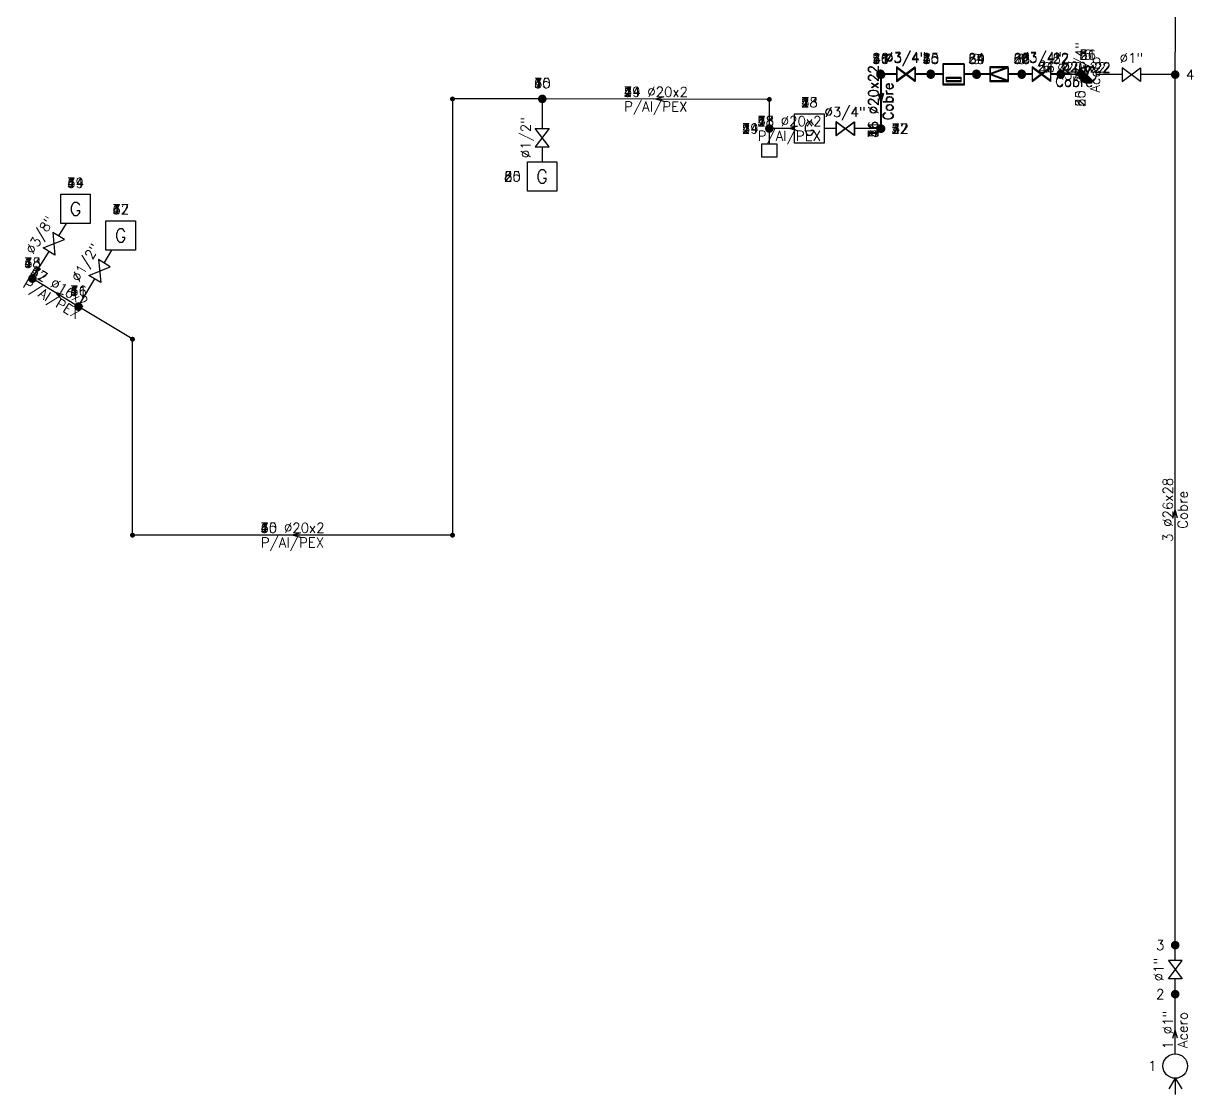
# Model space of a CAD drawing. Extents: x 16.3 to 23.5, y 1.5 to 14.1.
# Drawn here: x 16.34 to 23.51, y 1.48 to 8.04 of the extents above; entities that cross this region are included whole.
import ezdxf
from ezdxf.enums import TextEntityAlignment as Align

# ---------------------------------------------------------------- set-up
doc = ezdxf.new("R2010")
doc.units = 0
doc.header["$LTSCALE"] = 0.5
doc.header["$MEASUREMENT"] = 0
doc.layers.get('0').update_dxf_attribs({"linetype": 'CONTINUOUS'})
for name, color, linetype in [('TEXTO_NUDOS', 7, 'CONTINUOUS'), ('TEXTO_RAMAS', 7, 'CONTINUOUS'), ('UNIFILAR', 7, 'CONTINUOUS')]:
    doc.layers.add(name, color=color, linetype=linetype)
doc.styles.add('ROMANS', font='Romans', dxfattribs={"height": 2.5})

# ---------------------------------------------------------------- blocks, each defined once
blk = doc.blocks.new('CONEXION_PLANTAS_GAS')
at = {"color": 0, "linetype": 'Continuous'}
blk.add_circle((-0.004736, -0.005671), 1.5, dxfattribs=at)
for points in [[(-1.499779, 0.11617), (-1.504474, -0.033694), (0.363297, -1.459821), (0.216286, -1.489298)], [(-1.480147, 0.264817), (-1.499779, 0.11617), (0.506632, -1.415814), (0.363297, -1.459821)], [(-1.445772, 0.410761), (-1.480147, 0.264817), (0.644856, -1.357718), (0.506632, -1.415814)], [(-1.396999, 0.552544), (-1.445772, 0.410761), (0.77659, -1.286112), (0.644856, -1.357718)], [(-1.334315, 0.688749), (-1.396999, 0.552544), (0.900518, -1.201713), (0.77659, -1.286112)], [(-1.258346, 0.818016), (-1.334315, 0.688749), (1.0154, -1.105363), (0.900518, -1.201713)], [(-1.169852, 0.939054), (-1.258346, 0.818016), (1.047775, -1.074419), (1.0154, -1.105363)], [(-1.069716, 1.050651), (-1.169852, 0.939054), (-0.004736, -0.005671), (1.047775, -1.074419)], [(-1.504474, -0.033694), (-1.494184, -0.183278), (0.216286, -1.489298), (0.067066, -1.503952)], [(-1.494184, -0.183278), (-1.469012, -0.331087), (0.067066, -1.503952), (-0.082871, -1.503635)], [(-1.469012, -0.331087), (-1.429209, -0.475645), (-0.082871, -1.503635), (-0.232027, -1.488351)], [(-1.429209, -0.475645), (-1.375174, -0.615507), (-0.232027, -1.488351), (-0.378913, -1.458252)], [(-1.375174, -0.615507), (-1.307445, -0.749276), (-0.378913, -1.458252), (-0.52206, -1.41364)], [(-1.307445, -0.749276), (-1.226701, -0.875615), (-0.52206, -1.41364), (-0.660037, -1.35496)], [(-1.226701, -0.875615), (-1.133746, -0.993262), (-0.660037, -1.35496), (-0.791468, -1.282798)], [(-1.133746, -0.993262), (-1.029511, -1.101041), (-0.791468, -1.282798), (-0.915037, -1.197876)]]:
    blk.add_solid(points, dxfattribs=at)
blk = doc.blocks.new('CONEXION_RED_GAS')
at = {"color": 0, "linetype": 'Continuous'}
for q in [(-3.5, 0), (-2.8, 0.8), (-2.8, -0.8)]:
    blk.add_line((-1.5, 0), q, dxfattribs=at)
blk.add_circle((0, 0), 1.5, dxfattribs=at)
blk = doc.blocks.new('NUDO_DERIVACION_GAS')
at = {"color": 0, "linetype": 'Continuous'}
for points in [[(-0.742494, 0.10584), (-0.749351, 0.031185), (-0.748721, -0.043781), (-0.749351, 0.031185)], [(-0.728219, 0.179437), (-0.742494, 0.10584), (-0.74061, -0.118309), (-0.748721, -0.043781)], [(-0.706667, 0.251241), (-0.728219, 0.179437), (-0.725099, -0.191656), (-0.74061, -0.118309)], [(-0.678054, 0.320535), (-0.706667, 0.251241), (-0.702343, -0.263087), (-0.725099, -0.191656)], [(-0.642667, 0.386626), (-0.678054, 0.320535), (-0.672569, -0.33189), (-0.702343, -0.263087)], [(-0.600858, 0.448854), (-0.642667, 0.386626), (-0.636075, -0.397377), (-0.672569, -0.33189)], [(-0.553045, 0.506597), (-0.600858, 0.448854), (-0.593226, -0.458893), (-0.636075, -0.397377)], [(-0.499707, 0.559279), (-0.553045, 0.506597), (-0.544449, -0.515825), (-0.593226, -0.458893)], [(-0.441376, 0.606372), (-0.499707, 0.559279), (-0.490233, -0.567602), (-0.544449, -0.515825)], [(-0.378635, 0.647407), (-0.441376, 0.606372), (-0.431118, -0.613708), (-0.490233, -0.567602)], [(-0.31211, 0.681973), (-0.378635, 0.647407), (-0.367696, -0.653682), (-0.431118, -0.613708)], [(-0.242467, 0.709725), (-0.31211, 0.681973), (-0.300599, -0.687124), (-0.367696, -0.653682)], [(-0.170402, 0.730386), (-0.242467, 0.709725), (-0.2305, -0.713702), (-0.300599, -0.687124)], [(-0.096633, 0.743749), (-0.170402, 0.730386), (-0.158097, -0.733148), (-0.2305, -0.713702)], [(-0.0219, 0.74968), (-0.096633, 0.743749), (-0.084114, -0.745268), (-0.158097, -0.733148)], [(0.053053, 0.748121), (-0.0219, 0.74968), (-0.009291, -0.749942), (-0.084114, -0.745268)], [(0.127475, 0.739087), (0.053053, 0.748121), (0.065624, -0.747123), (-0.009291, -0.749942)], [(0.200624, 0.722669), (0.127475, 0.739087), (0.139884, -0.736839), (0.065624, -0.747123)], [(0.271768, 0.699029), (0.200624, 0.722669), (0.212747, -0.719193), (0.139884, -0.736839)], [(0.340197, 0.668406), (0.271768, 0.699029), (0.283483, -0.694361), (0.212747, -0.719193)], [(0.405227, 0.631103), (0.340197, 0.668406), (0.351388, -0.662591), (0.283483, -0.694361)], [(0.466207, 0.587495), (0.405227, 0.631103), (0.415781, -0.624201), (0.351388, -0.662591)], [(0.52253, 0.538017), (0.466207, 0.587495), (0.47602, -0.579573), (0.415781, -0.624201)], [(0.573632, 0.483163), (0.52253, 0.538017), (0.531502, -0.529155), (0.47602, -0.579573)], [(0.619002, 0.423482), (0.573632, 0.483163), (0.581674, -0.47345), (0.531502, -0.529155)], [(0.658187, 0.359569), (0.619002, 0.423482), (0.626035, -0.413014), (0.581674, -0.47345)], [(0.690796, 0.292064), (0.658187, 0.359569), (0.66414, -0.348452), (0.626035, -0.413014)], [(0.716502, 0.22164), (0.690796, 0.292064), (0.695609, -0.280407), (0.66414, -0.348452)], [(0.73505, 0.149002), (0.716502, 0.22164), (0.720128, -0.209562), (0.695609, -0.280407)], [(0.746253, 0.074875), (0.73505, 0.149002), (0.737451, -0.136622), (0.720128, -0.209562)], [(0.75, 0), (0.746253, 0.074875), (0.747407, -0.062317), (0.737451, -0.136622)]]:
    blk.add_solid(points, dxfattribs=at)
blk = doc.blocks.new('LLAVE_PASO_GAS')
at = {"color": 0, "linetype": 'Continuous'}
for p, q in [((-1.5, 1.125), (1.5, -1.125)), ((1.5, 1.125), (-1.5, -1.125)), ((-1.5, -1.125), (-1.5, 1.125)), ((1.5, -1.125), (1.5, 1.125))]:
    blk.add_line(p, q, dxfattribs=at)
blk = doc.blocks.new('APARATO_GAS')
at = {"color": 0, "linetype": 'Continuous'}
for p, q in [((-1.125, 1.125), (1.125, 1.125)), ((-1.125, -1.125), (-1.125, 1.125)), ((1.125, 1.125), (1.125, -1.125)), ((1.125, -1.125), (-1.125, -1.125))]:
    blk.add_line(p, q, dxfattribs=at)
at = {"color": 0, "linetype": 'Continuous', "style": 'ROMANS'}
blk.add_text('G', height=1, dxfattribs=at).set_placement((0, -0.5), align=Align.CENTER)
blk = doc.blocks.new('NUDO_PASO_GAS')
at = {"color": 0, "linetype": 'Continuous'}
for points in [[(-0.742494, 0.10584), (-0.749351, 0.031185), (-0.748721, -0.043781), (-0.749351, 0.031185)], [(-0.728219, 0.179437), (-0.742494, 0.10584), (-0.74061, -0.118309), (-0.748721, -0.043781)], [(-0.706667, 0.251241), (-0.728219, 0.179437), (-0.725099, -0.191656), (-0.74061, -0.118309)], [(-0.678054, 0.320535), (-0.706667, 0.251241), (-0.702343, -0.263087), (-0.725099, -0.191656)], [(-0.642667, 0.386626), (-0.678054, 0.320535), (-0.672569, -0.33189), (-0.702343, -0.263087)], [(-0.600858, 0.448854), (-0.642667, 0.386626), (-0.636075, -0.397377), (-0.672569, -0.33189)], [(-0.553045, 0.506597), (-0.600858, 0.448854), (-0.593226, -0.458893), (-0.636075, -0.397377)], [(-0.499707, 0.559279), (-0.553045, 0.506597), (-0.544449, -0.515825), (-0.593226, -0.458893)], [(-0.441376, 0.606372), (-0.499707, 0.559279), (-0.490233, -0.567602), (-0.544449, -0.515825)], [(-0.378635, 0.647407), (-0.441376, 0.606372), (-0.431118, -0.613708), (-0.490233, -0.567602)], [(-0.31211, 0.681973), (-0.378635, 0.647407), (-0.367696, -0.653682), (-0.431118, -0.613708)], [(-0.242467, 0.709725), (-0.31211, 0.681973), (-0.300599, -0.687124), (-0.367696, -0.653682)], [(-0.170402, 0.730386), (-0.242467, 0.709725), (-0.2305, -0.713702), (-0.300599, -0.687124)], [(-0.096633, 0.743749), (-0.170402, 0.730386), (-0.158097, -0.733148), (-0.2305, -0.713702)], [(-0.0219, 0.74968), (-0.096633, 0.743749), (-0.084114, -0.745268), (-0.158097, -0.733148)], [(0.053053, 0.748121), (-0.0219, 0.74968), (-0.009291, -0.749942), (-0.084114, -0.745268)], [(0.127475, 0.739087), (0.053053, 0.748121), (0.065624, -0.747123), (-0.009291, -0.749942)], [(0.200624, 0.722669), (0.127475, 0.739087), (0.139884, -0.736839), (0.065624, -0.747123)], [(0.271768, 0.699029), (0.200624, 0.722669), (0.212747, -0.719193), (0.139884, -0.736839)], [(0.340197, 0.668406), (0.271768, 0.699029), (0.283483, -0.694361), (0.212747, -0.719193)], [(0.405227, 0.631103), (0.340197, 0.668406), (0.351388, -0.662591), (0.283483, -0.694361)], [(0.466207, 0.587495), (0.405227, 0.631103), (0.415781, -0.624201), (0.351388, -0.662591)], [(0.52253, 0.538017), (0.466207, 0.587495), (0.47602, -0.579573), (0.415781, -0.624201)], [(0.573632, 0.483163), (0.52253, 0.538017), (0.531502, -0.529155), (0.47602, -0.579573)], [(0.619002, 0.423482), (0.573632, 0.483163), (0.581674, -0.47345), (0.531502, -0.529155)], [(0.658187, 0.359569), (0.619002, 0.423482), (0.626035, -0.413014), (0.581674, -0.47345)], [(0.690796, 0.292064), (0.658187, 0.359569), (0.66414, -0.348452), (0.626035, -0.413014)], [(0.716502, 0.22164), (0.690796, 0.292064), (0.695609, -0.280407), (0.66414, -0.348452)], [(0.73505, 0.149002), (0.716502, 0.22164), (0.720128, -0.209562), (0.695609, -0.280407)], [(0.746253, 0.074875), (0.73505, 0.149002), (0.737451, -0.136622), (0.720128, -0.209562)], [(0.75, 0), (0.746253, 0.074875), (0.747407, -0.062317), (0.737451, -0.136622)]]:
    blk.add_solid(points, dxfattribs=at)
blk = doc.blocks.new('TOMA_PRESION_GAS')
at = {"color": 0, "linetype": 'Continuous'}
for p, q in [((-0.046683, 0.093739), (-0.046683, 0.17616)), ((-0.046683, 0.17616), (0.046683, 0.17616)), ((0.046683, 0.17616), (0.046683, 0.093739)), ((0.046683, 0.093739), (-0.046683, 0.093739)), ((0, 0.093739), (0, 0.0262))]:
    blk.add_line(p, q, dxfattribs=at)
for points in [[(-0.025977, 0.003703), (-0.026217, 0.001091), (-0.026195, -0.001532), (-0.026217, 0.001091)], [(-0.025477, 0.006278), (-0.025977, 0.003703), (-0.025911, -0.004139), (-0.026195, -0.001532)], [(-0.024723, 0.00879), (-0.025477, 0.006278), (-0.025368, -0.006705), (-0.025911, -0.004139)], [(-0.023722, 0.011214), (-0.024723, 0.00879), (-0.024572, -0.009204), (-0.025368, -0.006705)], [(-0.022484, 0.013526), (-0.023722, 0.011214), (-0.02353, -0.011611), (-0.024572, -0.009204)], [(-0.021021, 0.015704), (-0.022484, 0.013526), (-0.022254, -0.013903), (-0.02353, -0.011611)], [(-0.019349, 0.017724), (-0.021021, 0.015704), (-0.020754, -0.016055), (-0.022254, -0.013903)], [(-0.017483, 0.019567), (-0.019349, 0.017724), (-0.019048, -0.018047), (-0.020754, -0.016055)], [(-0.015442, 0.021214), (-0.017483, 0.019567), (-0.017151, -0.019858), (-0.019048, -0.018047)], [(-0.013247, 0.02265), (-0.015442, 0.021214), (-0.015083, -0.021471), (-0.017151, -0.019858)], [(-0.010919, 0.023859), (-0.013247, 0.02265), (-0.012864, -0.02287), (-0.015083, -0.021471)], [(-0.008483, 0.02483), (-0.010919, 0.023859), (-0.010517, -0.02404), (-0.012864, -0.02287)], [(-0.005962, 0.025553), (-0.008483, 0.02483), (-0.008064, -0.024969), (-0.010517, -0.02404)], [(-0.003381, 0.026021), (-0.005962, 0.025553), (-0.005531, -0.02565), (-0.008064, -0.024969)], [(-0.000766, 0.026228), (-0.003381, 0.026021), (-0.002943, -0.026074), (-0.005531, -0.02565)], [(0.001856, 0.026174), (-0.000766, 0.026228), (-0.000325, -0.026237), (-0.002943, -0.026074)], [(0.00446, 0.025858), (0.001856, 0.026174), (0.002296, -0.026139), (-0.000325, -0.026237)], [(0.007019, 0.025283), (0.00446, 0.025858), (0.004894, -0.025779), (0.002296, -0.026139)], [(0.009508, 0.024456), (0.007019, 0.025283), (0.007443, -0.025162), (0.004894, -0.025779)], [(0.011902, 0.023385), (0.009508, 0.024456), (0.009918, -0.024293), (0.007443, -0.025162)], [(0.014177, 0.02208), (0.011902, 0.023385), (0.012294, -0.023181), (0.009918, -0.024293)], [(0.016311, 0.020554), (0.014177, 0.02208), (0.014546, -0.021838), (0.012294, -0.023181)], [(0.018281, 0.018823), (0.016311, 0.020554), (0.016654, -0.020277), (0.014546, -0.021838)], [(0.020069, 0.016904), (0.018281, 0.018823), (0.018595, -0.018513), (0.016654, -0.020277)], [(0.021656, 0.014816), (0.020069, 0.016904), (0.02035, -0.016564), (0.018595, -0.018513)], [(0.023027, 0.01258), (0.021656, 0.014816), (0.021902, -0.01445), (0.02035, -0.016564)], [(0.024168, 0.010218), (0.023027, 0.01258), (0.023235, -0.012191), (0.021902, -0.01445)], [(0.025067, 0.007754), (0.024168, 0.010218), (0.024336, -0.00981), (0.023235, -0.012191)], [(0.025716, 0.005213), (0.025067, 0.007754), (0.025194, -0.007332), (0.024336, -0.00981)], [(0.026108, 0.00262), (0.025716, 0.005213), (0.0258, -0.00478), (0.025194, -0.007332)], [(0.026239, 0), (0.026108, 0.00262), (0.026149, -0.00218), (0.0258, -0.00478)]]:
    blk.add_solid(points, dxfattribs=at)
blk = doc.blocks.new('VALVULA_REG_PRESION_GAS')
at = {"color": 0, "linetype": 'Continuous'}
for p, q in [((-1.50002, 1.125), (1.49998, 0)), ((1.49998, 1.125), (-1.50002, 1.125)), ((-1.50002, 1.125), (-1.50002, -1.125)), ((-1.50002, -1.125), (1.49998, 0)), ((1.49998, -1.125), (1.49998, 1.125)), ((-1.50002, -1.125), (1.49998, -1.125))]:
    blk.add_line(p, q, dxfattribs=at)
blk = doc.blocks.new('CONTADOR_GAS')
at = {"color": 0, "linetype": 'Continuous'}
for p, q in [((-1.125, 1.125), (1.125, 1.125)), ((-1.125, -1.125), (-1.125, 1.125)), ((-0.775, 0.775), (0.775, 0.775)), ((-0.775, 0.367113), (-0.775, 0.775)), ((0.775, 0.367113), (-0.775, 0.367113)), ((0.775, 0.775), (0.775, 0.367113)), ((1.125, 1.125), (1.125, -1.125)), ((1.125, -1.125), (-1.125, -1.125))]:
    blk.add_line(p, q, dxfattribs=at)

msp = doc.modelspace()

# ---------------------------------------------------------------- linework, layer by layer
at = {"layer": 'UNIFILAR', "color": 30, "linetype": 'Continuous'}
for p, q in [((23.395115, 7.749007), (23.419153, 11.142471)), ((22.844292, 7.772758, 1.2), (22.858292, 7.722758, 1.25)), ((22.844292, 7.772758, 3.75), (22.858292, 7.722758, 3.8)), ((22.844292, 7.772758, 11.55), (22.858292, 7.722758, 11.6)), ((22.844292, 7.772758, 8.95), (22.858292, 7.722758, 9)), ((22.844292, 7.772758, 6.35), (22.858292, 7.722758, 6.4)), ((22.872292, 7.772758, 1.2), (22.858292, 7.722758, 1.25)), ((22.872292, 7.772758, 3.75), (22.858292, 7.722758, 3.8)), ((22.872292, 7.772758, 11.55), (22.858292, 7.722758, 11.6)), ((22.872292, 7.772758, 8.95), (22.858292, 7.722758, 9)), ((22.872292, 7.772758, 6.35), (22.858292, 7.722758, 6.4)), ((21.589769, 7.696508, 2.5), (21.589769, 7.418322, 2.5)), ((21.589769, 7.696508, 12.9), (21.589769, 7.418322, 12.9)), ((21.589809, 7.696508, 10.3), (21.589809, 7.418323, 10.3)), ((21.589854, 7.701753, 5.1), (21.589854, 7.418323, 5.1)), ((21.593552, 7.696508, 7.7), (21.593552, 7.418326, 7.7)), ((21.687292, 7.722758, 2.5), (21.616019, 7.722758, 2.5)), ((21.687292, 7.722758, 12.9), (21.616019, 7.722758, 12.9)), ((21.687356, 7.722758, 10.3), (21.616059, 7.722758, 10.3)), ((21.687403, 7.728003, 5.1), (21.616104, 7.728003, 5.1)), ((21.68925, 7.722758, 7.7), (21.619802, 7.722758, 7.7)), ((21.871065, 7.722758, 2.5), (21.799792, 7.722758, 2.5)), ((21.871065, 7.722758, 12.9), (21.799792, 7.722758, 12.9)), ((21.871153, 7.722758, 10.3), (21.799856, 7.722758, 10.3)), ((21.871202, 7.728003, 5.1), (21.799903, 7.728003, 5.1)), ((21.871197, 7.722758, 7.7), (21.80175, 7.722758, 7.7)), ((21.973737, 7.722758, 2.5), (21.923565, 7.722758, 2.5)), ((21.973737, 7.722758, 12.9), (21.923565, 7.722758, 12.9)), ((21.973794, 7.722758, 10.3), (21.923653, 7.722758, 10.3)), ((21.975069, 7.722758, 7.7), (21.923697, 7.722758, 7.7)), ((21.973844, 7.728003, 5.1), (21.923702, 7.728003, 5.1)), ((22.151035, 7.722758, 2.5), (22.100862, 7.722758, 2.5)), ((22.151035, 7.722758, 12.9), (22.100862, 7.722758, 12.9)), ((22.151061, 7.722758, 10.3), (22.100919, 7.722758, 10.3)), ((22.15111, 7.728003, 5.1), (22.100969, 7.728003, 5.1)), ((22.153566, 7.722758, 7.7), (22.102194, 7.722758, 7.7)), ((22.259756, 7.722758, 2.5), (22.203535, 7.722758, 2.5)), ((22.259756, 7.722758, 12.9), (22.203535, 7.722758, 12.9)), ((22.25976, 7.722758, 10.3), (22.203561, 7.722758, 10.3)), ((22.259814, 7.728003, 5.1), (22.20361, 7.728003, 5.1)), ((22.261039, 7.722758, 7.7), (22.206066, 7.722758, 7.7)), ((22.428477, 7.722758, 2.5), (22.372256, 7.722758, 2.5)), ((22.428477, 7.722758, 12.9), (22.372256, 7.722758, 12.9)), ((22.42846, 7.722758, 10.3), (22.37226, 7.722758, 10.3)), ((22.428517, 7.728003, 5.1), (22.372314, 7.728003, 5.1)), ((22.428512, 7.722758, 7.7), (22.373539, 7.722758, 7.7)), ((22.518255, 7.722758, 10.3), (22.48096, 7.722758, 10.3)), ((22.518264, 7.722758, 2.5), (22.480977, 7.722758, 2.5)), ((22.518264, 7.722758, 12.9), (22.480977, 7.722758, 12.9)), ((22.518281, 7.722758, 7.7), (22.481012, 7.722758, 7.7)), ((22.518326, 7.728003, 5.1), (22.481017, 7.728003, 5.1)), ((22.66805, 7.722758, 10.3), (22.630755, 7.722758, 10.3)), ((22.66805, 7.722758, 2.5), (22.630764, 7.722758, 2.5)), ((22.66805, 7.722758, 12.9), (22.630764, 7.722758, 12.9)), ((22.66805, 7.722758, 7.7), (22.630781, 7.722758, 7.7)), ((22.668134, 7.728003, 5.1), (22.630826, 7.728003, 5.1)), ((22.805792, 7.722758, 2.5), (22.72055, 7.722758, 2.5)), ((22.805792, 7.722758, 7.7), (22.72055, 7.722758, 7.7)), ((22.805792, 7.722758, 10.3), (22.72055, 7.722758, 10.3)), ((22.805792, 7.722758, 12.9), (22.72055, 7.722758, 12.9)), ((22.805819, 7.724437, 5.1), (22.720621, 7.727163, 5.1)), ((22.826296, 7.736758, 2.5), (22.776296, 7.722758, 2.5)), ((22.826296, 7.736758, 7.7), (22.776296, 7.722758, 7.7)), ((22.826296, 7.736758, 10.3), (22.776296, 7.722758, 10.3)), ((22.826296, 7.736758, 12.9), (22.776296, 7.722758, 12.9)), ((22.826296, 7.708758, 2.5), (22.776296, 7.722758, 2.5)), ((22.826296, 7.708758, 7.7), (22.776296, 7.722758, 7.7)), ((22.826296, 7.708758, 10.3), (22.776296, 7.722758, 10.3)), ((22.826296, 7.708758, 12.9), (22.776296, 7.722758, 12.9)), ((22.82676, 7.737774, 5.1), (22.776338, 7.72538, 5.1)), ((22.825865, 7.709788, 5.1), (22.776338, 7.72538, 5.1)), ((22.858292, 7.722758), (22.858292, 7.722758, 2.5)), ((22.858292, 7.722758), (22.858292, 7.722758, 2.5)), ((22.858292, 7.722758, 2.5), (22.858292, 7.722758, 5.1)), ((22.858292, 7.722758, 2.5), (22.858292, 7.722758, 5.1)), ((22.858292, 7.722758, 10.3), (22.858292, 7.722758, 12.9)), ((22.858292, 7.722758, 10.3), (22.858292, 7.722758, 12.9)), ((22.858292, 7.722758, 7.7), (22.858292, 7.722758, 10.3)), ((22.858292, 7.722758, 7.7), (22.858292, 7.722758, 10.3)), ((22.858292, 7.722758, 5.1), (22.858292, 7.722758, 7.7)), ((22.858292, 7.722758, 5.1), (22.858292, 7.722758, 7.7)), ((23.070361, 7.722758), (22.910792, 7.722758)), ((23.368679, 7.722758), (23.182861, 7.722758)), ((23.394929, 2.41877), (23.394929, 7.696508)), ((21.575769, 7.607415, 2.5), (21.589769, 7.557415, 2.5)), ((21.575769, 7.607415, 12.9), (21.589769, 7.557415, 12.9)), ((21.575809, 7.607415, 10.3), (21.589809, 7.557415, 10.3)), ((21.575854, 7.610038, 5.1), (21.589854, 7.560038, 5.1)), ((21.579552, 7.607417, 7.7), (21.593552, 7.557417, 7.7)), ((21.603769, 7.607415, 2.5), (21.589769, 7.557415, 2.5)), ((21.603769, 7.607415, 12.9), (21.589769, 7.557415, 12.9)), ((21.603809, 7.607415, 10.3), (21.589809, 7.557415, 10.3)), ((21.603854, 7.610038, 5.1), (21.589854, 7.560038, 5.1)), ((21.607552, 7.607417, 7.7), (21.593552, 7.557417, 7.7)), ((18.968292, 7.558876, 2.5), (18.968292, 4.917758, 2.5)), ((18.968292, 7.558876, 5.1), (18.968292, 4.917758, 5.1)), ((18.968292, 7.558876, 7.7), (18.968292, 4.917758, 7.7)), ((18.968292, 7.558876, 10.3), (18.968292, 4.917758, 10.3)), ((18.968292, 7.558876, 12.9), (18.968292, 4.917758, 12.9)), ((19.492042, 7.574022, 2.5), (18.983292, 7.57388, 2.5)), ((19.492042, 7.574022, 5.1), (18.983292, 7.57388, 5.1)), ((19.492042, 7.574022, 7.7), (18.983292, 7.57388, 7.7)), ((19.492042, 7.574022, 10.3), (18.983292, 7.57388, 10.3)), ((19.492042, 7.574022, 12.9), (18.983292, 7.57388, 12.9)), ((19.518216, 7.547779, 2.5), (19.517768, 7.392712, 2.5)), ((19.518216, 7.547779, 5.1), (19.517768, 7.392712, 5.1)), ((19.518216, 7.547779, 7.7), (19.517768, 7.392712, 7.7)), ((19.518216, 7.547779, 10.3), (19.517768, 7.392712, 10.3)), ((19.518216, 7.547779, 12.9), (19.517768, 7.392712, 12.9)), ((20.894068, 7.570729, 2.5), (19.544542, 7.573966, 2.5)), ((20.894068, 7.570729, 5.1), (19.544542, 7.573966, 5.1)), ((20.894068, 7.570729, 7.7), (19.544542, 7.573966, 7.7)), ((20.894068, 7.570729, 10.3), (19.544542, 7.573966, 10.3)), ((20.894068, 7.570729, 12.9), (19.544542, 7.573966, 12.9)), ((20.263714, 7.586241, 2.5), (20.21368, 7.572361, 2.5)), ((20.263714, 7.586241, 5.1), (20.21368, 7.572361, 5.1)), ((20.263714, 7.586241, 7.7), (20.21368, 7.572361, 7.7)), ((20.263714, 7.586241, 10.3), (20.21368, 7.572361, 10.3)), ((20.263714, 7.586241, 12.9), (20.21368, 7.572361, 12.9)), ((20.263647, 7.558241, 2.5), (20.21368, 7.572361, 2.5)), ((20.263647, 7.558241, 5.1), (20.21368, 7.572361, 5.1)), ((20.263647, 7.558241, 7.7), (20.21368, 7.572361, 7.7)), ((20.263647, 7.558241, 10.3), (20.21368, 7.572361, 10.3)), ((20.263647, 7.558241, 12.9), (20.21368, 7.572361, 12.9)), ((20.909054, 7.418958, 2.5), (20.909067, 7.555693, 2.5)), ((20.909054, 7.418958, 5.1), (20.909067, 7.555693, 5.1)), ((20.909054, 7.418958, 7.7), (20.909067, 7.555693, 7.7)), ((20.909054, 7.418958, 10.3), (20.909067, 7.555693, 10.3)), ((20.909054, 7.418958, 12.9), (20.909067, 7.555693, 12.9)), ((21.064054, 7.392758, 2.5), (20.935252, 7.392758, 2.5)), ((21.064054, 7.392758, 5.1), (20.935252, 7.392758, 5.1)), ((21.064054, 7.392758, 7.7), (20.935252, 7.392758, 7.7)), ((21.064054, 7.392758, 10.3), (20.935252, 7.392758, 10.3)), ((21.064054, 7.392758, 12.9), (20.935252, 7.392758, 12.9)), ((21.081553, 7.406758, 2.5), (21.031553, 7.392758, 2.5)), ((21.081553, 7.406758, 5.1), (21.031553, 7.392758, 5.1)), ((21.081553, 7.406758, 7.7), (21.031553, 7.392758, 7.7)), ((21.081553, 7.406758, 10.3), (21.031553, 7.392758, 10.3)), ((21.081553, 7.406758, 12.9), (21.031553, 7.392758, 12.9)), ((21.081553, 7.378758, 2.5), (21.031553, 7.392758, 2.5)), ((21.081553, 7.378758, 5.1), (21.031553, 7.392758, 5.1)), ((21.081553, 7.378758, 7.7), (21.031553, 7.392758, 7.7)), ((21.081553, 7.378758, 10.3), (21.031553, 7.392758, 10.3)), ((21.081553, 7.378758, 12.9), (21.031553, 7.392758, 12.9)), ((21.317553, 7.392504, 7.7), (21.244054, 7.392618, 7.7)), ((21.315661, 7.392504, 2.5), (21.244054, 7.392616, 2.5)), ((21.315704, 7.392504, 5.1), (21.244054, 7.392616, 5.1)), ((21.315681, 7.392504, 10.3), (21.244054, 7.392616, 10.3)), ((21.315661, 7.392504, 12.9), (21.244054, 7.392616, 12.9)), ((21.563519, 7.392114, 2.5), (21.428161, 7.392327, 2.5)), ((21.563519, 7.392114, 12.9), (21.428161, 7.392327, 12.9)), ((21.563559, 7.392114, 10.3), (21.428181, 7.392327, 10.3)), ((21.563604, 7.392114, 5.1), (21.428204, 7.392327, 5.1)), ((21.567302, 7.392117, 7.7), (21.430053, 7.39233, 7.7)), ((19.517442, 7.280212, 2.5), (19.517178, 7.188894, 2.5)), ((19.517442, 7.280212, 5.1), (19.517178, 7.188894, 5.1)), ((19.517442, 7.280212, 7.7), (19.517178, 7.188894, 7.7)), ((19.517442, 7.280212, 10.3), (19.517178, 7.188894, 10.3)), ((19.517442, 7.280212, 12.9), (19.517178, 7.188894, 12.9)), ((16.556818, 6.734814, 2.5), (16.603458, 6.810203, 2.5)), ((16.556818, 6.734814, 5.1), (16.603458, 6.810203, 5.1)), ((16.556818, 6.734814, 7.7), (16.603458, 6.810203, 7.7)), ((16.556818, 6.734814, 10.3), (16.603458, 6.810203, 10.3)), ((16.556818, 6.734814, 12.9), (16.603458, 6.810203, 12.9)), ((16.409122, 6.496077, 2.5), (16.49763, 6.639143, 2.5)), ((16.409122, 6.496077, 5.1), (16.49763, 6.639143, 5.1)), ((16.409122, 6.496077, 7.7), (16.49763, 6.639143, 7.7)), ((16.409122, 6.496077, 10.3), (16.49763, 6.639143, 10.3)), ((16.409122, 6.496077, 12.9), (16.49763, 6.639143, 12.9)), ((16.835456, 6.568379, 2.5), (16.882589, 6.647663, 2.5)), ((16.835456, 6.568379, 5.1), (16.882589, 6.647663, 5.1)), ((16.835456, 6.568379, 7.7), (16.882589, 6.647663, 7.7)), ((16.835456, 6.568379, 10.3), (16.882589, 6.647663, 10.3)), ((16.835456, 6.568379, 12.9), (16.882589, 6.647663, 12.9)), ((16.654898, 6.316023, 2.5), (16.417745, 6.460123, 2.5)), ((16.654898, 6.316023, 5.1), (16.417745, 6.460123, 5.1)), ((16.654898, 6.316023, 7.7), (16.417745, 6.460123, 7.7)), ((16.654898, 6.316023, 10.3), (16.417745, 6.460123, 10.3)), ((16.654898, 6.316023, 12.9), (16.417745, 6.460123, 12.9)), ((16.690745, 6.324956, 2.5), (16.777968, 6.471676, 2.5)), ((16.690745, 6.324956, 5.1), (16.777968, 6.471676, 5.1)), ((16.690745, 6.324956, 7.7), (16.777968, 6.471676, 7.7)), ((16.690745, 6.324956, 10.3), (16.777968, 6.471676, 10.3)), ((16.690745, 6.324956, 12.9), (16.777968, 6.471676, 12.9)), ((16.571782, 6.350144, 2.5), (16.536321, 6.388073, 2.5)), ((16.586321, 6.374073, 2.5), (16.536321, 6.388073, 2.5)), ((16.571782, 6.350144, 5.1), (16.536321, 6.388073, 5.1)), ((16.586321, 6.374073, 5.1), (16.536321, 6.388073, 5.1)), ((16.571782, 6.350144, 7.7), (16.536321, 6.388073, 7.7)), ((16.586321, 6.374073, 7.7), (16.536321, 6.388073, 7.7)), ((16.571782, 6.350144, 10.3), (16.536321, 6.388073, 10.3)), ((16.586321, 6.374073, 10.3), (16.536321, 6.388073, 10.3)), ((16.571782, 6.350144, 12.9), (16.536321, 6.388073, 12.9)), ((16.586321, 6.374073, 12.9), (16.536321, 6.388073, 12.9)), ((16.995448, 6.110505, 2.5), (16.699808, 6.288833, 2.5)), ((16.995448, 6.110505, 5.1), (16.699808, 6.288833, 5.1)), ((16.995448, 6.110505, 7.7), (16.699808, 6.288833, 7.7)), ((16.995448, 6.110505, 10.3), (16.699808, 6.288833, 10.3)), ((16.995448, 6.110505, 12.9), (16.699808, 6.288833, 12.9)), ((17.008292, 4.917758, 2.5), (17.008292, 6.087758, 2.5)), ((17.008292, 4.917758, 5.1), (17.008292, 6.087758, 5.1)), ((17.008292, 4.917758, 7.7), (17.008292, 6.087758, 7.7)), ((17.008292, 4.917758, 10.3), (17.008292, 6.087758, 10.3)), ((17.008292, 4.917758, 12.9), (17.008292, 6.087758, 12.9)), ((23.380929, 5.007639), (23.394929, 5.057639)), ((23.408929, 5.007639), (23.394929, 5.057639)), ((18.953292, 4.902758, 2.5), (17.023292, 4.902758, 2.5)), ((18.953292, 4.902758, 5.1), (17.023292, 4.902758, 5.1)), ((18.953292, 4.902758, 7.7), (17.023292, 4.902758, 7.7)), ((18.953292, 4.902758, 10.3), (17.023292, 4.902758, 10.3)), ((18.953292, 4.902758, 12.9), (17.023292, 4.902758, 12.9)), ((18.038292, 4.916758, 2.5), (17.988292, 4.902758, 2.5)), ((18.038292, 4.916758, 5.1), (17.988292, 4.902758, 5.1)), ((18.038292, 4.916758, 7.7), (17.988292, 4.902758, 7.7)), ((18.038292, 4.916758, 10.3), (17.988292, 4.902758, 10.3)), ((18.038292, 4.916758, 12.9), (17.988292, 4.902758, 12.9)), ((18.038292, 4.888758, 2.5), (17.988292, 4.902758, 2.5)), ((18.038292, 4.888758, 5.1), (17.988292, 4.902758, 5.1)), ((18.038292, 4.888758, 7.7), (17.988292, 4.902758, 7.7)), ((18.038292, 4.888758, 10.3), (17.988292, 4.902758, 10.3)), ((18.038292, 4.888758, 12.9), (17.988292, 4.902758, 12.9)), ((23.394929, 2.298765), (23.394929, 2.36627)), ((23.394929, 2.118761), (23.394929, 2.186265)), ((23.394929, 1.727511), (23.394929, 2.066261)), ((23.380929, 1.822511), (23.394929, 1.872511)), ((23.408929, 1.822511), (23.394929, 1.872511))]:
    msp.add_line(p, q, dxfattribs=at)

# ---------------------------------------------------------------- block references
for name, p, xscale, yscale in [('NUDO_DERIVACION_GAS', (21.589769, 7.722758, 2.5), 0.035, 0.035), ('NUDO_DERIVACION_GAS', (21.589769, 7.722758, 12.9), 0.035, 0.035), ('NUDO_DERIVACION_GAS', (21.589809, 7.722758, 10.3), 0.035, 0.035), ('NUDO_DERIVACION_GAS', (21.589854, 7.728003, 5.1), 0.035, 0.035), ('NUDO_DERIVACION_GAS', (21.593552, 7.722758, 7.7), 0.035, 0.035), ('NUDO_DERIVACION_GAS', (21.897315, 7.722758, 2.5), 0.035, 0.035), ('NUDO_DERIVACION_GAS', (21.897315, 7.722758, 12.9), 0.035, 0.035), ('NUDO_DERIVACION_GAS', (21.897403, 7.722758, 10.3), 0.035, 0.035), ('NUDO_DERIVACION_GAS', (21.897447, 7.722758, 7.7), 0.035, 0.035), ('NUDO_DERIVACION_GAS', (21.897452, 7.728003, 5.1), 0.035, 0.035), ('NUDO_DERIVACION_GAS', (22.177285, 7.722758, 2.5), 0.035, 0.035), ('NUDO_DERIVACION_GAS', (22.177285, 7.722758, 12.9), 0.035, 0.035), ('NUDO_DERIVACION_GAS', (22.177311, 7.722758, 10.3), 0.035, 0.035), ('NUDO_DERIVACION_GAS', (22.17736, 7.728003, 5.1), 0.035, 0.035), ('NUDO_DERIVACION_GAS', (22.179816, 7.722758, 7.7), 0.035, 0.035), ('NUDO_DERIVACION_GAS', (22.45471, 7.722758, 10.3), 0.035, 0.035), ('NUDO_DERIVACION_GAS', (22.454727, 7.722758, 2.5), 0.035, 0.035), ('NUDO_DERIVACION_GAS', (22.454727, 7.722758, 12.9), 0.035, 0.035), ('NUDO_DERIVACION_GAS', (22.454762, 7.722758, 7.7), 0.035, 0.035), ('NUDO_DERIVACION_GAS', (22.454767, 7.728003, 5.1), 0.035, 0.035), ('NUDO_DERIVACION_GAS', (22.6943, 7.722758, 2.5), 0.035, 0.035), ('NUDO_DERIVACION_GAS', (22.6943, 7.722758, 7.7), 0.035, 0.035), ('NUDO_DERIVACION_GAS', (22.6943, 7.722758, 10.3), 0.035, 0.035), ('NUDO_DERIVACION_GAS', (22.6943, 7.722758, 12.9), 0.035, 0.035), ('NUDO_DERIVACION_GAS', (22.694384, 7.728003, 5.1), 0.035, 0.035), ('CONEXION_PLANTAS_GAS', (22.858292, 7.722758), 0.035, 0.035), ('CONEXION_PLANTAS_GAS', (22.858292, 7.722758, 2.5), 0.035, 0.035), ('CONEXION_PLANTAS_GAS', (22.858292, 7.722758, 5.1), 0.035, 0.035), ('CONEXION_PLANTAS_GAS', (22.858292, 7.722758, 7.7), 0.035, 0.035), ('CONEXION_PLANTAS_GAS', (22.858292, 7.722758, 10.3), 0.035, 0.035), ('CONEXION_PLANTAS_GAS', (22.858292, 7.722758, 12.9), 0.035, 0.035), ('NUDO_DERIVACION_GAS', (23.394929, 7.722758), 0.035, 0.035), ('NUDO_DERIVACION_GAS', (19.518292, 7.574029, 2.5), 0.035, 0.035), ('NUDO_DERIVACION_GAS', (19.518292, 7.574029, 5.1), 0.035, 0.035), ('NUDO_DERIVACION_GAS', (19.518292, 7.574029, 7.7), 0.035, 0.035), ('NUDO_DERIVACION_GAS', (19.518292, 7.574029, 10.3), 0.035, 0.035), ('NUDO_DERIVACION_GAS', (19.518292, 7.574029, 12.9), 0.035, 0.035), ('NUDO_PASO_GAS', (18.968292, 7.573876, 2.5), 0.02, 0.02), ('NUDO_PASO_GAS', (18.968292, 7.573876, 5.1), 0.02, 0.02), ('NUDO_PASO_GAS', (18.968292, 7.573876, 7.7), 0.02, 0.02), ('NUDO_PASO_GAS', (18.968292, 7.573876, 10.3), 0.02, 0.02), ('NUDO_PASO_GAS', (18.968292, 7.573876, 12.9), 0.02, 0.02), ('NUDO_PASO_GAS', (20.909068, 7.570693, 2.5), 0.02, 0.02), ('NUDO_PASO_GAS', (20.909068, 7.570693, 5.1), 0.02, 0.02), ('NUDO_PASO_GAS', (20.909068, 7.570693, 7.7), 0.02, 0.02), ('NUDO_PASO_GAS', (20.909068, 7.570693, 10.3), 0.02, 0.02), ('NUDO_PASO_GAS', (20.909068, 7.570693, 12.9), 0.02, 0.02), ('APARATO_GAS', (21.154054, 7.392758, 2.5), 0.08, 0.08), ('APARATO_GAS', (21.154054, 7.392758, 5.1), 0.08, 0.08), ('APARATO_GAS', (21.154054, 7.392758, 7.7), 0.08, 0.08), ('APARATO_GAS', (21.154054, 7.392758, 10.3), 0.08, 0.08), ('APARATO_GAS', (21.154054, 7.392758, 12.9), 0.08, 0.08), ('NUDO_DERIVACION_GAS', (21.589769, 7.392072, 2.5), 0.035, 0.035), ('NUDO_DERIVACION_GAS', (21.589769, 7.392072, 12.9), 0.035, 0.035), ('NUDO_DERIVACION_GAS', (21.589809, 7.392073, 10.3), 0.035, 0.035), ('NUDO_DERIVACION_GAS', (21.589854, 7.392073, 5.1), 0.035, 0.035), ('NUDO_DERIVACION_GAS', (21.593552, 7.392076, 7.7), 0.035, 0.035), ('APARATO_GAS', (19.516917, 7.098894, 2.5), 0.08, 0.08), ('APARATO_GAS', (19.516917, 7.098894, 5.1), 0.08, 0.08), ('APARATO_GAS', (19.516917, 7.098894, 7.7), 0.08, 0.08), ('APARATO_GAS', (19.516917, 7.098894, 10.3), 0.08, 0.08), ('APARATO_GAS', (19.516917, 7.098894, 12.9), 0.08, 0.08), ('APARATO_GAS', (16.659137, 6.900203, 2.5), 0.08, 0.08), ('APARATO_GAS', (16.659137, 6.900203, 5.1), 0.08, 0.08), ('APARATO_GAS', (16.659137, 6.900203, 7.7), 0.08, 0.08), ('APARATO_GAS', (16.659137, 6.900203, 10.3), 0.08, 0.08), ('APARATO_GAS', (16.659137, 6.900203, 12.9), 0.08, 0.08), ('APARATO_GAS', (16.936092, 6.737663, 2.5), 0.08, 0.08), ('APARATO_GAS', (16.936092, 6.737663, 5.1), 0.08, 0.08), ('APARATO_GAS', (16.936092, 6.737663, 7.7), 0.08, 0.08), ('APARATO_GAS', (16.936092, 6.737663, 10.3), 0.08, 0.08), ('APARATO_GAS', (16.936092, 6.737663, 12.9), 0.08, 0.08), ('NUDO_DERIVACION_GAS', (16.395311, 6.473754, 2.5), 0.035, 0.035), ('NUDO_DERIVACION_GAS', (16.395311, 6.473754, 5.1), 0.035, 0.035), ('NUDO_DERIVACION_GAS', (16.395311, 6.473754, 7.7), 0.035, 0.035), ('NUDO_DERIVACION_GAS', (16.395311, 6.473754, 10.3), 0.035, 0.035), ('NUDO_DERIVACION_GAS', (16.395311, 6.473754, 12.9), 0.035, 0.035), ('NUDO_DERIVACION_GAS', (16.677331, 6.302392, 2.5), 0.035, 0.035), ('NUDO_DERIVACION_GAS', (16.677331, 6.302392, 5.1), 0.035, 0.035), ('NUDO_DERIVACION_GAS', (16.677331, 6.302392, 7.7), 0.035, 0.035), ('NUDO_DERIVACION_GAS', (16.677331, 6.302392, 10.3), 0.035, 0.035), ('NUDO_DERIVACION_GAS', (16.677331, 6.302392, 12.9), 0.035, 0.035), ('NUDO_PASO_GAS', (17.008292, 6.102758, 2.5), 0.02, 0.02), ('NUDO_PASO_GAS', (17.008292, 6.102758, 5.1), 0.02, 0.02), ('NUDO_PASO_GAS', (17.008292, 6.102758, 7.7), 0.02, 0.02), ('NUDO_PASO_GAS', (17.008292, 6.102758, 10.3), 0.02, 0.02), ('NUDO_PASO_GAS', (17.008292, 6.102758, 12.9), 0.02, 0.02), ('NUDO_PASO_GAS', (17.008292, 4.902758, 2.5), 0.02, 0.02), ('NUDO_PASO_GAS', (17.008292, 4.902758, 5.1), 0.02, 0.02), ('NUDO_PASO_GAS', (17.008292, 4.902758, 7.7), 0.02, 0.02), ('NUDO_PASO_GAS', (17.008292, 4.902758, 10.3), 0.02, 0.02), ('NUDO_PASO_GAS', (17.008292, 4.902758, 12.9), 0.02, 0.02), ('NUDO_PASO_GAS', (18.968292, 4.902758, 2.5), 0.02, 0.02), ('NUDO_PASO_GAS', (18.968292, 4.902758, 5.1), 0.02, 0.02), ('NUDO_PASO_GAS', (18.968292, 4.902758, 7.7), 0.02, 0.02), ('NUDO_PASO_GAS', (18.968292, 4.902758, 10.3), 0.02, 0.02), ('NUDO_PASO_GAS', (18.968292, 4.902758, 12.9), 0.02, 0.02), ('NUDO_DERIVACION_GAS', (23.394929, 2.39252), 0.035, 0.035), ('NUDO_DERIVACION_GAS', (23.394929, 2.092511), 0.035, 0.035)]:
    msp.add_blockref(name, p, dxfattribs=dict(at, xscale=xscale, yscale=yscale))
for name, p, xscale, yscale, rotation in [('LLAVE_PASO_GAS', (21.743542, 7.722758, 2.5), 0.0375, 0.0375, 180), ('LLAVE_PASO_GAS', (21.743542, 7.722758, 12.9), 0.0375, 0.0375, 180), ('LLAVE_PASO_GAS', (21.743606, 7.722758, 10.3), 0.0375, 0.0375, 180), ('LLAVE_PASO_GAS', (21.743653, 7.728003, 5.1), 0.0375, 0.0375, 180), ('LLAVE_PASO_GAS', (21.7455, 7.722758, 7.7), 0.0375, 0.0375, 180), ('CONTADOR_GAS', (22.0373, 7.722758, 2.5), 0.0565, 0.0565, 180), ('CONTADOR_GAS', (22.0373, 7.722758, 12.9), 0.0565, 0.0565, 180), ('CONTADOR_GAS', (22.037357, 7.722758, 10.3), 0.0565, 0.0565, 180), ('CONTADOR_GAS', (22.037406, 7.728003, 5.1), 0.0565, 0.0565, 180), ('CONTADOR_GAS', (22.038631, 7.722758, 7.7), 0.0565, 0.0565, 180), ('VALVULA_REG_PRESION_GAS', (22.316006, 7.722758, 2.5), 0.0375, 0.0375, 180), ('VALVULA_REG_PRESION_GAS', (22.316006, 7.722758, 12.9), 0.0375, 0.0375, 180), ('VALVULA_REG_PRESION_GAS', (22.31601, 7.722758, 10.3), 0.0375, 0.0375, 180), ('VALVULA_REG_PRESION_GAS', (22.316064, 7.728003, 5.1), 0.0375, 0.0375, 180), ('VALVULA_REG_PRESION_GAS', (22.317289, 7.722758, 7.7), 0.0375, 0.0375, 180), ('LLAVE_PASO_GAS', (22.574505, 7.722758, 10.3), 0.0375, 0.0375, 180), ('LLAVE_PASO_GAS', (22.574514, 7.722758, 2.5), 0.0375, 0.0375, 180), ('LLAVE_PASO_GAS', (22.574514, 7.722758, 12.9), 0.0375, 0.0375, 180), ('LLAVE_PASO_GAS', (22.574531, 7.722758, 7.7), 0.0375, 0.0375, 180), ('LLAVE_PASO_GAS', (22.574576, 7.728003, 5.1), 0.0375, 0.0375, 180), ('LLAVE_PASO_GAS', (23.126611, 7.722758), 0.0375, 0.0375, 180), ('LLAVE_PASO_GAS', (19.517605, 7.336462, 2.5), 0.0375, 0.0375, 269.834212), ('LLAVE_PASO_GAS', (19.517605, 7.336462, 5.1), 0.0375, 0.0375, 269.834212), ('LLAVE_PASO_GAS', (19.517605, 7.336462, 7.7), 0.0375, 0.0375, 269.834212), ('LLAVE_PASO_GAS', (19.517605, 7.336462, 10.3), 0.0375, 0.0375, 269.834212), ('LLAVE_PASO_GAS', (19.517605, 7.336462, 12.9), 0.0375, 0.0375, 269.834212), ('LLAVE_PASO_GAS', (21.371911, 7.392415, 2.5), 0.0375, 0.0375, 179.909882), ('LLAVE_PASO_GAS', (21.371911, 7.392415, 12.9), 0.0375, 0.0375, 179.909882), ('LLAVE_PASO_GAS', (21.371931, 7.392415, 10.3), 0.0375, 0.0375, 179.909977), ('LLAVE_PASO_GAS', (21.371954, 7.392415, 5.1), 0.0375, 0.0375, 179.909987), ('LLAVE_PASO_GAS', (21.373803, 7.392417, 7.7), 0.0375, 0.0375, 179.911116), ('LLAVE_PASO_GAS', (16.527224, 6.686978, 2.5), 0.0375, 0.0375, 58.256744), ('LLAVE_PASO_GAS', (16.527224, 6.686978, 5.1), 0.0375, 0.0375, 58.256744), ('LLAVE_PASO_GAS', (16.527224, 6.686978, 7.7), 0.0375, 0.0375, 58.256744), ('LLAVE_PASO_GAS', (16.527224, 6.686978, 10.3), 0.0375, 0.0375, 58.256744), ('LLAVE_PASO_GAS', (16.527224, 6.686978, 12.9), 0.0375, 0.0375, 58.256744), ('LLAVE_PASO_GAS', (16.806712, 6.520027, 2.5), 0.0375, 0.0375, 59.269241), ('LLAVE_PASO_GAS', (16.806712, 6.520027, 5.1), 0.0375, 0.0375, 59.269241), ('LLAVE_PASO_GAS', (16.806712, 6.520027, 7.7), 0.0375, 0.0375, 59.269241), ('LLAVE_PASO_GAS', (16.806712, 6.520027, 10.3), 0.0375, 0.0375, 59.269241), ('LLAVE_PASO_GAS', (16.806712, 6.520027, 12.9), 0.0375, 0.0375, 59.269241), ('LLAVE_PASO_GAS', (23.394929, 2.242515), 0.0375, 0.0375, 90), ('CONEXION_RED_GAS', (23.394929, 1.652511), 0.05, 0.05, 90)]:
    msp.add_blockref(name, p, dxfattribs=dict(at, xscale=xscale, yscale=yscale, rotation=rotation))
at = {"layer": 'UNIFILAR', "color": 30, "linetype": 'Continuous', "rotation": 180}
for p in [(20.909052, 7.392758, 2.5), (20.909052, 7.392758, 5.1), (20.909052, 7.392758, 7.7), (20.909052, 7.392758, 10.3), (20.909052, 7.392758, 12.9)]:
    msp.add_blockref('TOMA_PRESION_GAS', p, dxfattribs=at)

# ---------------------------------------------------------------- texts
at = {"layer": 'TEXTO_NUDOS', "color": 30, "linetype": 'Continuous', "style": 'ROMANS'}
for s, p in [('71', (21.589769, 7.789008, 12.9)), ('56', (21.589809, 7.789008, 10.3)), ('26', (21.589854, 7.794253, 5.1)), ('41', (21.593552, 7.789008, 7.7)), ('11', (21.589769, 7.789008, 2.5)), ('70', (21.897315, 7.789008, 12.9)), ('55', (21.897403, 7.789008, 10.3)), ('40', (21.897447, 7.789008, 7.7)), ('25', (21.897452, 7.794253, 5.1)), ('10', (21.897315, 7.789008, 2.5)), ('54', (22.177311, 7.789008, 10.3)), ('24', (22.17736, 7.794253, 5.1)), ('39', (22.179816, 7.789008, 7.7)), ('69', (22.177285, 7.789008, 12.9)), ('9', (22.177285, 7.789008, 2.5)), ('53', (22.45471, 7.789008, 10.3)), ('38', (22.454762, 7.789008, 7.7)), ('23', (22.454767, 7.794253, 5.1)), ('68', (22.454727, 7.789008, 12.9)), ('8', (22.454727, 7.789008, 2.5)), ('37', (22.6943, 7.789008, 7.7)), ('52', (22.6943, 7.789008, 10.3)), ('22', (22.694384, 7.794253, 5.1)), ('21', (22.858292, 7.815258, 5.1)), ('36', (22.858292, 7.815258, 7.7)), ('51', (22.858292, 7.815258, 10.3)), ('66', (22.858292, 7.815258, 12.9)), ('6', (22.858292, 7.815258, 2.5)), ('30', (19.518292, 7.640279, 5.1)), ('45', (19.518292, 7.640279, 7.7)), ('75', (19.518292, 7.640279, 12.9)), ('60', (19.518292, 7.640279, 10.3)), ('15', (19.518292, 7.640279, 2.5)), ('28', (21.154054, 7.522758, 5.1)), ('43', (21.154054, 7.522758, 7.7)), ('58', (21.154054, 7.522758, 10.3)), ('73', (21.154054, 7.522758, 12.9)), ('13', (21.154054, 7.522758, 2.5)), ('34', (16.659137, 7.030203, 5.1)), ('49', (16.659137, 7.030203, 7.7)), ('79', (16.659137, 7.030203, 12.9)), ('64', (16.659137, 7.030203, 10.3)), ('19', (16.659137, 7.030203, 2.5)), ('32', (16.936092, 6.867663, 5.1)), ('47', (16.936092, 6.867663, 7.7)), ('77', (16.936092, 6.867663, 12.9)), ('62', (16.936092, 6.867663, 10.3)), ('17', (16.936092, 6.867663, 2.5)), ('33', (16.395311, 6.540004, 5.1)), ('48', (16.395311, 6.540004, 7.7)), ('78', (16.395311, 6.540004, 12.9)), ('63', (16.395311, 6.540004, 10.3)), ('18', (16.395311, 6.540004, 2.5)), ('31', (16.677331, 6.368642, 5.1)), ('46', (16.677331, 6.368642, 7.7)), ('76', (16.677331, 6.368642, 12.9)), ('61', (16.677331, 6.368642, 10.3)), ('16', (16.677331, 6.368642, 2.5))]:
    msp.add_text(s, height=0.06, dxfattribs=at).set_placement(p, align=Align.CENTER)
for s, p in [('5', (22.765792, 7.722758)), ('29', (20.842852, 7.392758, 5.1)), ('44', (20.842852, 7.392758, 7.7)), ('59', (20.842852, 7.392758, 10.3)), ('74', (20.842852, 7.392758, 12.9)), ('14', (20.842852, 7.392758, 2.5)), ('20', (19.386917, 7.098894, 2.5)), ('35', (19.386917, 7.098894, 5.1)), ('50', (19.386917, 7.098894, 7.7)), ('80', (19.386917, 7.098894, 12.9)), ('65', (19.386917, 7.098894, 10.3)), ('3', (23.328679, 2.39252)), ('2', (23.328679, 2.092511)), ('1', (23.279929, 1.652511))]:
    msp.add_text(s, height=0.06, dxfattribs=at).set_placement(p, align=Align.MIDDLE_RIGHT)
for s, p in [('7', (22.76055, 7.722758, 2.5)), ('4', (23.461179, 7.722758)), ('72', (21.656019, 7.392072, 12.9)), ('57', (21.656059, 7.392073, 10.3)), ('27', (21.656104, 7.392073, 5.1)), ('42', (21.659802, 7.392076, 7.7)), ('12', (21.656019, 7.392072, 2.5))]:
    msp.add_text(s, height=0.06, dxfattribs=at).set_placement(p, align=Align.MIDDLE_LEFT)
at = {"layer": 'TEXTO_RAMAS', "color": 30, "linetype": 'Continuous', "style": 'ROMANS'}
for s, height, rotation, p in [('20 Ø3/4"', 0.059995, 90, (22.843292, 7.722758, 3.8)), ('65 Ø3/4"', 0.059995, 90, (22.843292, 7.722758, 11.6)), ('50 Ø3/4"', 0.059995, 90, (22.843292, 7.722758, 9)), ('35 Ø3/4"', 0.059995, 90, (22.843292, 7.722758, 6.4)), ('11 Ø20x22', 0.06, 90, (21.574769, 7.557415, 2.5)), ('71 Ø20x22', 0.06, 90, (21.574769, 7.557415, 12.9)), ('56 Ø20x22', 0.06, 90, (21.574809, 7.557415, 10.3)), ('26 Ø20x22', 0.06, 90, (21.574854, 7.560038, 5.1)), ('41 Ø20x22', 0.06, 90, (21.578552, 7.557417, 7.7)), ('21 Ø20x22', 0.06, 358.167196, (22.776818, 7.740373, 5.1)), ('29 Ø20x2', 0.06, 359.862541, (20.213716, 7.587361, 5.1)), ('59 Ø20x2', 0.06, 359.862541, (20.213716, 7.587361, 10.3)), ('44 Ø20x2', 0.06, 359.862541, (20.213716, 7.587361, 7.7)), ('74 Ø20x2', 0.06, 359.862541, (20.213716, 7.587361, 12.9)), ('14 Ø20x2', 0.06, 359.862541, (20.213716, 7.587361, 2.5)), ('Ø3/4"', 0.06, 359.909882, (21.372023, 7.463665, 2.5)), ('Ø3/4"', 0.06, 359.909882, (21.372023, 7.463665, 12.9)), ('Ø3/4"', 0.06, 359.909977, (21.372043, 7.463665, 10.3)), ('Ø3/4"', 0.06, 359.909987, (21.372066, 7.463665, 5.1)), ('Ø3/4"', 0.06, 359.911116, (21.373914, 7.463667, 7.7)), ('Ø1/2"', 0.06, 89.834212, (19.446355, 7.336668, 2.5)), ('Ø1/2"', 0.06, 89.834212, (19.446355, 7.336668, 5.1)), ('Ø1/2"', 0.06, 89.834212, (19.446355, 7.336668, 7.7)), ('Ø1/2"', 0.06, 89.834212, (19.446355, 7.336668, 10.3)), ('Ø1/2"', 0.06, 89.834212, (19.446355, 7.336668, 12.9)), ('Ø3/8"', 0.06, 58.256744, (16.466632, 6.724464, 2.5)), ('Ø3/8"', 0.06, 58.256744, (16.466632, 6.724464, 5.1)), ('Ø3/8"', 0.06, 58.256744, (16.466632, 6.724464, 7.7)), ('Ø3/8"', 0.06, 58.256744, (16.466632, 6.724464, 10.3)), ('Ø3/8"', 0.06, 58.256744, (16.466632, 6.724464, 12.9)), ('Ø1/2"', 0.06, 59.269241, (16.745467, 6.556436, 2.5)), ('Ø1/2"', 0.06, 59.269241, (16.745467, 6.556436, 5.1)), ('Ø1/2"', 0.06, 59.269241, (16.745467, 6.556436, 7.7)), ('Ø1/2"', 0.06, 59.269241, (16.745467, 6.556436, 10.3)), ('Ø1/2"', 0.06, 59.269241, (16.745467, 6.556436, 12.9)), ('32 Ø16x2', 0.06, 328.716093, (16.54411, 6.400892, 5.1)), ('77 Ø16x2', 0.06, 328.716093, (16.54411, 6.400892, 12.9)), ('62 Ø16x2', 0.06, 328.716093, (16.54411, 6.400892, 10.3)), ('47 Ø16x2', 0.06, 328.716093, (16.54411, 6.400892, 7.7)), ('17 Ø16x2', 0.06, 328.716093, (16.54411, 6.400892, 2.5)), ('3 Ø26x28', 0.06, 90, (23.379929, 5.057639)), ('Ø1"', 0.06, 90, (23.323679, 2.242515)), ('1 Ø1"', 0.06, 90, (23.379929, 1.872511))]:
    msp.add_text(s, height=height, rotation=rotation, dxfattribs=at).set_placement(p, align=Align.CENTER)
for s, p in [('Ø3/4"', (21.743542, 7.794008, 2.5)), ('Ø3/4"', (21.743542, 7.794008, 12.9)), ('Ø3/4"', (21.743606, 7.794008, 10.3)), ('Ø3/4"', (21.743653, 7.799253, 5.1)), ('Ø3/4"', (21.7455, 7.794008, 7.7)), ('Ø3/4"', (22.574505, 7.794008, 10.3)), ('Ø3/4"', (22.574514, 7.794008, 2.5)), ('Ø3/4"', (22.574514, 7.794008, 12.9)), ('Ø3/4"', (22.574531, 7.794008, 7.7)), ('Ø3/4"', (22.574576, 7.799253, 5.1)), ('Ø1"', (23.126611, 7.794008)), ('36 Ø20x22', (22.776296, 7.737758, 7.7)), ('51 Ø20x22', (22.776296, 7.737758, 10.3)), ('6 Ø20x22', (22.776296, 7.737758, 2.5)), ('28 Ø20x2', (21.031553, 7.407758, 5.1)), ('43 Ø20x2', (21.031553, 7.407758, 7.7)), ('58 Ø20x2', (21.031553, 7.407758, 10.3)), ('73 Ø20x2', (21.031553, 7.407758, 12.9)), ('13 Ø20x2', (21.031553, 7.407758, 2.5)), ('30 Ø20x2', (17.988292, 4.917758, 5.1)), ('45 Ø20x2', (17.988292, 4.917758, 7.7)), ('75 Ø20x2', (17.988292, 4.917758, 12.9)), ('60 Ø20x2', (17.988292, 4.917758, 10.3)), ('15 Ø20x2', (17.988292, 4.917758, 2.5))]:
    msp.add_text(s, height=0.06, dxfattribs=at).set_placement(p, align=Align.CENTER)
for s, height, rotation, p in [('Acero', 0.059995, 90, (22.873292, 7.722758, 1.25)), ('Acero', 0.059995, 90, (22.873292, 7.722758, 3.8)), ('Acero', 0.059995, 90, (22.873292, 7.722758, 11.6)), ('Acero', 0.059995, 90, (22.873292, 7.722758, 9)), ('Acero', 0.059995, 90, (22.873292, 7.722758, 6.4)), ('Cobre', 0.06, 358.167196, (22.775859, 7.710388, 5.1)), ('Cobre', 0.06, 90, (21.604769, 7.557415, 2.5)), ('Cobre', 0.06, 90, (21.604769, 7.557415, 12.9)), ('Cobre', 0.06, 90, (21.604809, 7.557415, 10.3)), ('Cobre', 0.06, 90, (21.604854, 7.560038, 5.1)), ('Cobre', 0.06, 90, (21.608552, 7.557417, 7.7)), ('P/Al/PEX', 0.06, 359.862541, (20.213644, 7.557361, 2.5)), ('P/Al/PEX', 0.06, 359.862541, (20.213644, 7.557361, 5.1)), ('P/Al/PEX', 0.06, 359.862541, (20.213644, 7.557361, 7.7)), ('P/Al/PEX', 0.06, 359.862541, (20.213644, 7.557361, 10.3)), ('P/Al/PEX', 0.06, 359.862541, (20.213644, 7.557361, 12.9)), ('P/Al/PEX', 0.06, 328.716093, (16.528532, 6.375254, 2.5)), ('P/Al/PEX', 0.06, 328.716093, (16.528532, 6.375254, 5.1)), ('P/Al/PEX', 0.06, 328.716093, (16.528532, 6.375254, 7.7)), ('P/Al/PEX', 0.06, 328.716093, (16.528532, 6.375254, 10.3)), ('P/Al/PEX', 0.06, 328.716093, (16.528532, 6.375254, 12.9)), ('Cobre', 0.06, 90, (23.409929, 5.057639)), ('Acero', 0.06, 90, (23.409929, 1.872511))]:
    msp.add_text(s, height=height, rotation=rotation, dxfattribs=at).set_placement(p, align=Align.TOP_CENTER)
for s, p in [('Cobre', (22.776296, 7.707758, 2.5)), ('Cobre', (22.776296, 7.707758, 7.7)), ('Cobre', (22.776296, 7.707758, 10.3)), ('Cobre', (22.776296, 7.707758, 12.9)), ('P/Al/PEX', (21.031553, 7.377758, 2.5)), ('P/Al/PEX', (21.031553, 7.377758, 5.1)), ('P/Al/PEX', (21.031553, 7.377758, 7.7)), ('P/Al/PEX', (21.031553, 7.377758, 10.3)), ('P/Al/PEX', (21.031553, 7.377758, 12.9)), ('P/Al/PEX', (17.988292, 4.887758, 2.5)), ('P/Al/PEX', (17.988292, 4.887758, 5.1)), ('P/Al/PEX', (17.988292, 4.887758, 7.7)), ('P/Al/PEX', (17.988292, 4.887758, 10.3)), ('P/Al/PEX', (17.988292, 4.887758, 12.9))]:
    msp.add_text(s, height=0.06, dxfattribs=at).set_placement(p, align=Align.TOP_CENTER)

doc.saveas('drawing.dxf')
